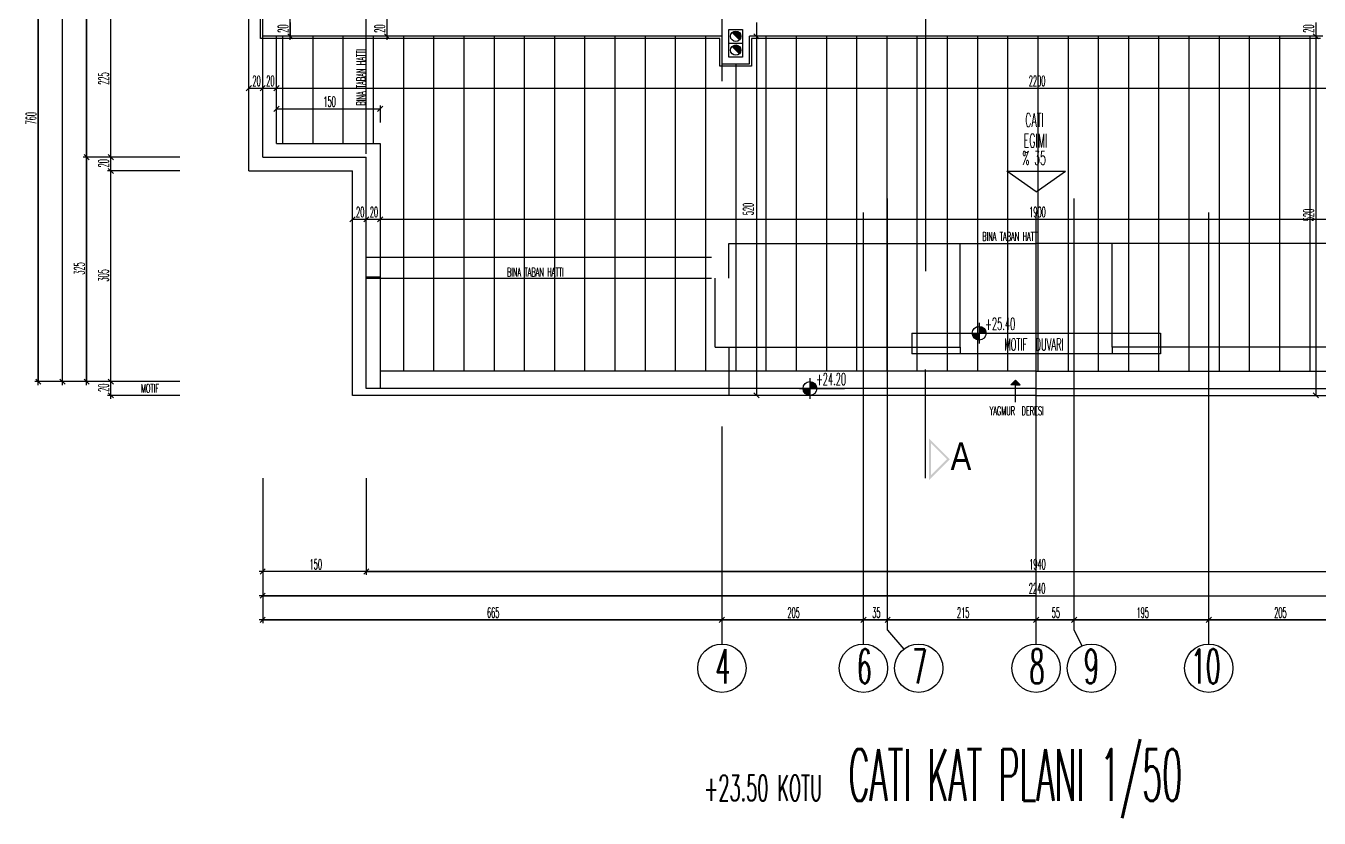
# Model space of a CAD drawing. Extents: x 78 to 306, y -397 to 18.
# Drawn here: x 276.7515 to 277.1261, y -396.89 to -396.6605 of the extents above; entities that cross this region are included whole.
import ezdxf

# ---------------------------------------------------------------- set-up
doc = ezdxf.new("R2010")
doc.units = 0
doc.header["$LTSCALE"] = 0.5
doc.header["$MEASUREMENT"] = 0
for name, pattern in [('DASHDOT2', [0.5, 0.25, -0.125, 0, -0.125]), ('DASHED', [0.75, 0.5, -0.25]), ('DOT2', [0.125, 0, -0.125])]:
    doc.linetypes.add(name, pattern=pattern)
doc.layers.get('0').update_dxf_attribs({"linetype": 'CONTINUOUS'})
for name, color, linetype in [('AKS', 5, 'DASHDOT2'), ('DUVAR', 6, 'CONTINUOUS'), ('IZDUSUM', 2, 'DOT2'), ('KAPI', 1, 'CONTINUOUS'), ('KOLON', 4, 'CONTINUOUS'), ('MERDIVEN', 3, 'CONTINUOUS'), ('OLCU', 31, 'CONTINUOUS'), ('SIVA', 7, 'CONTINUOUS'), ('TARAMA', 8, 'CONTINUOUS'), ('TEFRIS', 11, 'CONTINUOUS')]:
    doc.layers.add(name, color=color, linetype=linetype)
doc.styles.add('MİMARİ YAZI', font='arial.ttf')
doc.styles.add('OLCU', font='romans.shx', dxfattribs={"width": 0.6, "height": 0.125})
doc.styles.add('OLCUIC', font='ROMANS.SHX', dxfattribs={"width": 0.4, "height": 0.15})

msp = doc.modelspace()

# ---------------------------------------------------------------- hatches: boundary and pattern name
at = {"layer": 'KAPI', "ltscale": 1.4}
msp.add_hatch(color=256, dxfattribs=at).paths.add_polyline_path([(277.0395, -396.76449), (277.03814, -396.76449), (277.03679, -396.76449), (277.03814, -396.76316)])
at = {"layer": 'KAPI'}
h = msp.add_hatch(color=256, dxfattribs=at)
h.paths.add_polyline_path([(277.01314, -396.78004), (277.01314, -396.79204), (277.01914, -396.78604)])
h.paths.add_polyline_path([(277.01374, -396.78148), (277.0183, -396.78604), (277.01374, -396.79059)], flags=16)
at = {"layer": 'MERDIVEN'}
for points in [[(276.9582, -396.66462), (276.95608, -396.6625, -0.198912), (276.95714, -396.66206, -0.668179)], [(276.9582, -396.66862), (276.95608, -396.6665, -0.198912), (276.95714, -396.66606, -0.668179)]]:
    msp.add_hatch(color=256, dxfattribs=at).paths.add_polyline_path(points)
h = msp.add_hatch(color=256, dxfattribs=at)
h.paths.add_polyline_path([(277.02764, -396.74756), (277.02764, -396.74956), (277.02964, -396.74956, 0.414214)])
h.paths.add_polyline_path([(277.02764, -396.75156), (277.02764, -396.74956), (277.02564, -396.74956, 0.414214)])
h = msp.add_hatch(color=256, dxfattribs=at)
h.paths.add_polyline_path([(276.97864, -396.76356), (276.97864, -396.76556), (276.98064, -396.76556, 0.414214)])
h.paths.add_polyline_path([(276.97864, -396.76756), (276.97864, -396.76556), (276.97664, -396.76556, 0.414214)])

# ---------------------------------------------------------------- linework, layer by layer
at = {"color": 0, "linetype": 'ByBlock'}
for p, q in [((276.82739, -396.66281), (276.82889, -396.66431)), ((276.85539, -396.66281), (276.85689, -396.66431)), ((276.96389, -396.66431), (276.96239, -396.66281)), ((276.96239, -396.66281), (276.96389, -396.66431)), ((277.12589, -396.66431), (277.12439, -396.66281)), ((277.12439, -396.66281), (277.12589, -396.66431)), ((276.81689, -396.67781), (276.81539, -396.67931)), ((276.82089, -396.67781), (276.81939, -396.67931)), ((276.81939, -396.67931), (276.82089, -396.67781)), ((276.82489, -396.67781), (276.82339, -396.67931)), ((276.82339, -396.67931), (276.82489, -396.67781)), ((276.82489, -396.68381), (276.82339, -396.68531)), ((276.85339, -396.68531), (276.85489, -396.68381)), ((276.76989, -396.69931), (276.76839, -396.69781)), ((276.76839, -396.69781), (276.76989, -396.69931)), ((276.77539, -396.69781), (276.77689, -396.69931)), ((276.77689, -396.69931), (276.77539, -396.69781)), ((276.77539, -396.70181), (276.77689, -396.70331)), ((276.77689, -396.70331), (276.77539, -396.70181)), ((276.84689, -396.71581), (276.84539, -396.71731)), ((276.85089, -396.71581), (276.84939, -396.71731)), ((276.84939, -396.71731), (276.85089, -396.71581)), ((276.85489, -396.71581), (276.85339, -396.71731)), ((276.85339, -396.71731), (276.85489, -396.71581)), ((276.75439, -396.76281), (276.75589, -396.76431)), ((276.76139, -396.76281), (276.76289, -396.76431)), ((276.76839, -396.76281), (276.76989, -396.76431)), ((276.77539, -396.76281), (276.77689, -396.76431)), ((276.77689, -396.76431), (276.77539, -396.76281)), ((276.77539, -396.76681), (276.77689, -396.76831)), ((276.96239, -396.76681), (276.96389, -396.76831)), ((277.12439, -396.76681), (277.12589, -396.76831)), ((276.82089, -396.81781), (276.81939, -396.81931)), ((276.85089, -396.81781), (276.84939, -396.81931)), ((276.84939, -396.81931), (276.85089, -396.81781)), ((276.82089, -396.82481), (276.81939, -396.82631)), ((276.82089, -396.83181), (276.81939, -396.83331)), ((276.95389, -396.83181), (276.95239, -396.83331)), ((276.95239, -396.83331), (276.95389, -396.83181)), ((276.99489, -396.83181), (276.99339, -396.83331)), ((276.99339, -396.83331), (276.99489, -396.83181)), ((277.00189, -396.83181), (277.00039, -396.83331)), ((277.00039, -396.83331), (277.00189, -396.83181)), ((277.04339, -396.83331), (277.04489, -396.83181)), ((277.04489, -396.83181), (277.04339, -396.83331)), ((277.05439, -396.83331), (277.05589, -396.83181)), ((277.05589, -396.83181), (277.05439, -396.83331)), ((277.09339, -396.83331), (277.09489, -396.83181)), ((277.09489, -396.83181), (277.09339, -396.83331))]:
    msp.add_line(p, q, dxfattribs=at)
at = {"layer": 'AKS'}
for p, q in [((276.95314, -396.35156), (276.95314, -396.83956)), ((276.99414, -396.83956), (276.99414, -396.35156)), ((277.04414, -396.83956), (277.04414, -396.35156)), ((277.09414, -396.83956), (277.09414, -396.35156)), ((277.00114, -396.83556), (277.00114, -396.35556)), ((277.05514, -396.83556), (277.05514, -396.35556)), ((277.00114, -396.83556), (277.00586, -396.84103)), ((277.05514, -396.83556), (277.05742, -396.84011))]:
    msp.add_line(p, q, dxfattribs=at)
at = {"layer": 'DUVAR'}
for p, q in [((276.82014, -396.66356), (276.82014, -396.65356)), ((276.82014, -396.69856), (276.82014, -396.66356)), ((276.95314, -396.66356), (276.82014, -396.66356)), ((276.82414, -396.69456), (276.82414, -396.66356)), ((277.04414, -396.66356), (276.96114, -396.66356)), ((276.82414, -396.69456), (276.85414, -396.69456)), ((276.85414, -396.69456), (276.85414, -396.76556)), ((276.82014, -396.69856), (276.85014, -396.69856)), ((276.85014, -396.76556), (276.85014, -396.69856)), ((276.85414, -396.73327), (276.85014, -396.73327)), ((277.00814, -396.74956), (277.00814, -396.75556)), ((277.00814, -396.74956), (277.08014, -396.74956)), ((277.08014, -396.74956), (277.08014, -396.75556)), ((277.08014, -396.75556), (277.00814, -396.75556))]:
    msp.add_line(p, q, dxfattribs=at)
at = {"layer": 'DUVAR', "ltscale": 1.4}
for p, q in [((276.95514, -396.66156), (276.95914, -396.66156)), ((276.95514, -396.66956), (276.95514, -396.66156)), ((276.95914, -396.66156), (276.95914, -396.66956)), ((276.95314, -396.66356), (276.95314, -396.67156)), ((276.95514, -396.66556), (276.95914, -396.66556)), ((276.96114, -396.67156), (276.96114, -396.66356)), ((277.12714, -396.66356), (277.04414, -396.66356)), ((276.95914, -396.66956), (276.95514, -396.66956)), ((276.95314, -396.67156), (276.96114, -396.67156))]:
    msp.add_line(p, q, dxfattribs=at)
at = {"layer": 'IZDUSUM', "ltscale": 0.6}
for p, q in [((276.85014, -396.69756), (276.85014, -396.61456)), ((276.95514, -396.72356), (277.02214, -396.72356)), ((276.95514, -396.72756), (276.95514, -396.72356)), ((277.02214, -396.72356), (277.04414, -396.72356)), ((277.02214, -396.75356), (277.02214, -396.72356)), ((277.06614, -396.72356), (277.04414, -396.72356)), ((277.13314, -396.72356), (277.06614, -396.72356)), ((277.06614, -396.75356), (277.06614, -396.72356)), ((276.85014, -396.72756), (276.95514, -396.72756)), ((276.95514, -396.73356), (276.95514, -396.72756)), ((276.85014, -396.73356), (276.95514, -396.73356)), ((276.95114, -396.75356), (276.95114, -396.73356)), ((276.95114, -396.75356), (277.02214, -396.75356)), ((276.95514, -396.75356), (276.95514, -396.76756)), ((277.02214, -396.75356), (277.02214, -396.75556)), ((277.13714, -396.75356), (277.06614, -396.75356)), ((277.06614, -396.75356), (277.06614, -396.75556))]:
    msp.add_line(p, q, dxfattribs=at)
at = {"layer": 'KAPI', "linetype": 'DASHED', "ltscale": 0.4}
msp.add_line((277.01214, -396.63156), (277.01214, -396.76204), dxfattribs=at)
at = {"layer": 'KAPI', "linetype": 'ByBlock'}
for q in [(276.85414, -396.76056), (277.23414, -396.76056)]:
    msp.add_line((277.04414, -396.76056), q, dxfattribs=at)
at = {"layer": 'KAPI', "ltscale": 1.4}
for p, q in [((277.03814, -396.76316), (277.03679, -396.76449)), ((277.03814, -396.76316), (277.0395, -396.76449)), ((277.03814, -396.76449), (277.03679, -396.76449)), ((277.03814, -396.76449), (277.0395, -396.76449))]:
    msp.add_line(p, q, dxfattribs=at)
at = {"layer": 'KAPI'}
msp.add_line((277.03814, -396.76949), (277.03814, -396.76449), dxfattribs=at)
at = {"layer": 'KOLON', "linetype": 'DASHED', "ltscale": 0.4}
msp.add_line((277.01214, -396.79156), (277.01214, -396.76004), dxfattribs=at)
at = {"layer": 'MERDIVEN'}
for p, q in [((276.81614, -396.70256), (276.81614, -396.60556)), ((276.9582, -396.66462), (276.95608, -396.6625)), ((276.9582, -396.66862), (276.95608, -396.6665)), ((276.81614, -396.70256), (276.84614, -396.70256)), ((276.84614, -396.76756), (276.84614, -396.70256)), ((277.03564, -396.70261), (277.05264, -396.70261)), ((277.04414, -396.70861), (277.03564, -396.70261)), ((277.04414, -396.70861), (277.05264, -396.70261)), ((277.02764, -396.74656), (277.02764, -396.75256)), ((277.02764, -396.74656), (277.02764, -396.75256)), ((277.02464, -396.74956), (277.03764, -396.74956)), ((277.02464, -396.74956), (277.03764, -396.74956)), ((276.97864, -396.76256), (276.97864, -396.76856)), ((276.97864, -396.76256), (276.97864, -396.76856)), ((276.97564, -396.76556), (276.98864, -396.76556)), ((276.97564, -396.76556), (276.98864, -396.76556))]:
    msp.add_line(p, q, dxfattribs=at)
at = {"layer": 'MERDIVEN', "linetype": 'ByBlock'}
for p, q in [((277.04414, -396.76556), (276.85014, -396.76556)), ((277.04414, -396.76556), (277.23814, -396.76556)), ((277.04414, -396.76756), (276.84614, -396.76756)), ((277.04414, -396.76756), (277.24214, -396.76756))]:
    msp.add_line(p, q, dxfattribs=at)
at = {"layer": 'MERDIVEN'}
for centre, radius in [((276.95714, -396.66356), 0.0015), ((276.95714, -396.66756), 0.0015), ((277.02764, -396.74956), 0.002), ((277.02764, -396.74956), 0.002), ((276.97864, -396.76556), 0.002), ((276.97864, -396.76556), 0.002)]:
    msp.add_circle(centre, radius, dxfattribs=at)
at = {"layer": 'OLCU', "ltscale": 1.4}
for p, q in [((276.77614, -396.76856), (276.77614, -396.41656)), ((276.85614, -396.66456), (276.85614, -396.41656)), ((276.75514, -396.76456), (276.75514, -396.42656)), ((276.76214, -396.76456), (276.76214, -396.42656)), ((276.76214, -396.76356), (276.76214, -396.42756)), ((276.76914, -396.76456), (276.76914, -396.42656)), ((276.82814, -396.66456), (276.82814, -396.60456)), ((276.76914, -396.60956), (276.76914, -396.69856)), ((276.75514, -396.61156), (276.75514, -396.76356)), ((276.77614, -396.69856), (276.77614, -396.65356)), ((276.82814, -396.65956), (276.82814, -396.66356)), ((276.85614, -396.66356), (276.85614, -396.65956)), ((276.96314, -396.65956), (276.96314, -396.66356)), ((277.12514, -396.65956), (277.12514, -396.66356)), ((276.96314, -396.66356), (276.96314, -396.76756)), ((277.12514, -396.66356), (277.12514, -396.76756)), ((276.81614, -396.67856), (276.82014, -396.67856)), ((276.82014, -396.67856), (276.82414, -396.67856)), ((276.82414, -396.67856), (277.26414, -396.67856)), ((276.82414, -396.68456), (276.85414, -396.68456)), ((276.85414, -396.68356), (276.85414, -396.68856)), ((276.79614, -396.69856), (276.76814, -396.69856)), ((276.76914, -396.69856), (276.76914, -396.76356)), ((276.77614, -396.70256), (276.77614, -396.69856)), ((276.79614, -396.70256), (276.77514, -396.70256)), ((276.77614, -396.76356), (276.77614, -396.70256)), ((276.84614, -396.71656), (276.85014, -396.71656)), ((276.85014, -396.71656), (276.85414, -396.71656)), ((276.85414, -396.71656), (277.23414, -396.71656)), ((276.79614, -396.76356), (276.75414, -396.76356)), ((276.77614, -396.76756), (276.77614, -396.76356)), ((276.79614, -396.76756), (276.77514, -396.76756)), ((276.82014, -396.79156), (276.82014, -396.83356)), ((276.85014, -396.79156), (276.85014, -396.81956)), ((277.04414, -396.81856), (276.81914, -396.81856)), ((276.85014, -396.81856), (276.82014, -396.81856)), ((276.85014, -396.81856), (277.23814, -396.81856)), ((277.04414, -396.81856), (277.26914, -396.81856)), ((277.04414, -396.82556), (276.81914, -396.82556)), ((276.82014, -396.82556), (277.26814, -396.82556)), ((277.04414, -396.82556), (277.26914, -396.82556)), ((277.04414, -396.83256), (276.81914, -396.83256)), ((276.82014, -396.83256), (276.95314, -396.83256)), ((276.95314, -396.83256), (276.99414, -396.83256)), ((276.99414, -396.83256), (277.00114, -396.83256)), ((277.00114, -396.83256), (277.04414, -396.83256)), ((277.04414, -396.83256), (277.26914, -396.83256)), ((277.05514, -396.83256), (277.04414, -396.83256)), ((277.09414, -396.83256), (277.05514, -396.83256)), ((277.13514, -396.83256), (277.09414, -396.83256))]:
    msp.add_line(p, q, dxfattribs=at)
at = {"layer": 'SIVA', "ltscale": 1.4}
for p, q in [((276.81954, -396.66416), (276.81954, -396.65296)), ((276.95254, -396.66416), (276.81954, -396.66416)), ((276.95254, -396.67216), (276.95254, -396.66416)), ((277.04414, -396.66416), (276.96174, -396.66416)), ((276.96174, -396.66416), (276.96174, -396.67216)), ((277.12654, -396.66416), (277.04414, -396.66416)), ((276.96174, -396.67216), (276.95254, -396.67216))]:
    msp.add_line(p, q, dxfattribs=at)
at = {"layer": 'TARAMA', "ltscale": 1.4}
for p, q in [((276.82598, -396.69456), (276.82598, -396.66356)), ((276.83473, -396.69456), (276.83473, -396.66356)), ((276.84348, -396.69456), (276.84348, -396.66356)), ((276.85223, -396.69456), (276.85223, -396.66356)), ((276.86098, -396.76056), (276.86098, -396.66356)), ((276.86973, -396.76056), (276.86973, -396.66356)), ((276.87848, -396.76056), (276.87848, -396.66356)), ((276.88723, -396.76056), (276.88723, -396.66356)), ((276.89598, -396.76056), (276.89598, -396.66356)), ((276.90473, -396.76056), (276.90473, -396.66356)), ((276.91348, -396.76056), (276.91348, -396.66356)), ((276.92223, -396.76056), (276.92223, -396.66356)), ((276.93098, -396.76056), (276.93098, -396.66356)), ((276.93973, -396.76056), (276.93973, -396.66356)), ((276.94848, -396.76056), (276.94848, -396.66356)), ((276.96598, -396.76056), (276.96598, -396.66356)), ((276.97473, -396.76056), (276.97473, -396.66356)), ((276.98348, -396.76056), (276.98348, -396.66356)), ((276.99223, -396.76056), (276.99223, -396.66356)), ((277.00098, -396.76056), (277.00098, -396.66356)), ((277.00973, -396.76056), (277.00973, -396.66356)), ((277.01848, -396.76056), (277.01848, -396.66356)), ((277.02723, -396.76056), (277.02723, -396.66356)), ((277.03598, -396.76056), (277.03598, -396.66356)), ((277.04473, -396.76056), (277.04473, -396.66356)), ((277.05348, -396.76056), (277.05348, -396.66356)), ((277.06223, -396.76056), (277.06223, -396.66356)), ((277.07098, -396.76056), (277.07098, -396.66356)), ((277.07973, -396.76056), (277.07973, -396.66356)), ((277.08848, -396.76056), (277.08848, -396.66356)), ((277.09723, -396.76056), (277.09723, -396.66356)), ((277.10598, -396.76056), (277.10598, -396.66356)), ((277.11473, -396.76056), (277.11473, -396.66356)), ((277.12348, -396.76056), (277.12348, -396.66356)), ((276.95723, -396.76056), (276.95723, -396.67156))]:
    msp.add_line(p, q, dxfattribs=at)
at = {"layer": 'TEFRIS'}
for centre in [(276.95314, -396.84656), (276.99414, -396.84656), (277.01014, -396.84656), (277.04414, -396.84656), (277.06014, -396.84656), (277.09414, -396.84656)]:
    msp.add_circle(centre, 0.007, dxfattribs=at)

# ---------------------------------------------------------------- texts
at = {"layer": 'KAPI', "style": 'OLCU', "width": 0.5}
for s, rotation, p in [('BINA TABAN HATTI', 90, (276.84985, -396.68363)), ('BINA TABAN HATTI', 360, (277.02854, -396.72276)), ('BINA TABAN HATTI', 360, (276.89089, -396.73312)), ('YAGMUR  DERESI', 360, (277.03065, -396.77327))]:
    msp.add_text(s, height=0.0025, rotation=rotation, dxfattribs=at).set_placement(p)
at = {"layer": 'KAPI'}
for s, height, style, width, p in [('MOTIF', 0.0025, 'OLCU', 0.5, (276.78489, -396.76676)), ('A', 0.008, 'MİMARİ YAZI', 0.8, (277.01939, -396.78915))]:
    msp.add_text(s, height=height, dxfattribs=dict(at, style=style, width=width)).set_placement(p)
at = {"layer": 'KOLON', "style": 'OLCU'}
for s, height, width, p in [('4', 0.01, 0.5, (276.95125, -396.85104)), ('6', 0.01, 0.5, (276.99225, -396.85104)), ('7', 0.01, 0.5, (277.00825, -396.85104)), ('8', 0.01, 0.5, (277.04225, -396.85104)), ('9', 0.01, 0.5, (277.05799, -396.85104)), ('10', 0.01, 0.5, (277.08899, -396.85104)), ('CATI KAT PLANI 1/50 ', 0.015, 0.45, (276.98984, -396.88499))]:
    msp.add_text(s, height=height, dxfattribs=dict(at, width=width)).set_placement(p)
at = {"layer": 'MERDIVEN', "style": 'OLCU', "width": 0.5}
for s, height, p in [('CATI', 0.004, (277.04098, -396.6898)), ('EGIMI', 0.004, (277.04052, -396.69576)), ('%%% 35', 0.004, (277.04015, -396.7008)), ('+25.40', 0.0035, (277.0294, -396.74859)), ('MOTIF  DUVARI', 0.0035, (277.03498, -396.75453)), ('+24.20', 0.0035, (276.9804, -396.76459))]:
    msp.add_text(s, height=height, dxfattribs=at).set_placement(p)
at = {"layer": 'MERDIVEN', "linetype": 'ByBlock', "style": 'OLCU', "width": 0.5}
msp.add_text('+23.50 KOTU', height=0.0075, dxfattribs=at).set_placement((276.94795, -396.885))
at = {"layer": 'OLCU', "style": 'OLCUIC', "width": 0.4}
for s, p in [('20', (276.82754, -396.66253)), ('20', (276.85554, -396.66253)), ('20', (277.12454, -396.66253)), ('225', (276.77554, -396.6776)), ('760', (276.75454, -396.6891)), ('20', (276.77554, -396.70153)), ('520', (276.96225, -396.71537)), ('520', (277.12454, -396.7171)), ('325', (276.76854, -396.7326)), ('305', (276.77554, -396.7346)), ('20', (276.77554, -396.76653))]:
    msp.add_text(s, height=0.003, rotation=90, dxfattribs=at).set_placement(p)
for s, p in [('20', (276.81717, -396.67796)), ('20', (276.82117, -396.67796)), ('2200', (277.04203, -396.67796)), ('150', (276.83772, -396.68396)), ('20', (276.84717, -396.71596)), ('20', (276.85117, -396.71596)), ('1900', (277.04214, -396.71596)), ('150', (276.83372, -396.81796)), ('1940', (277.04214, -396.81796)), ('2240', (277.04203, -396.82496)), ('665', (276.8851, -396.83196)), ('205', (276.9721, -396.83196)), ('35', (276.99667, -396.83196)), ('215', (277.02122, -396.83196)), ('55', (277.04867, -396.83196)), ('195', (277.07322, -396.83196)), ('205', (277.1131, -396.83196))]:
    msp.add_text(s, height=0.003, dxfattribs=at).set_placement(p)

doc.saveas('drawing.dxf')
